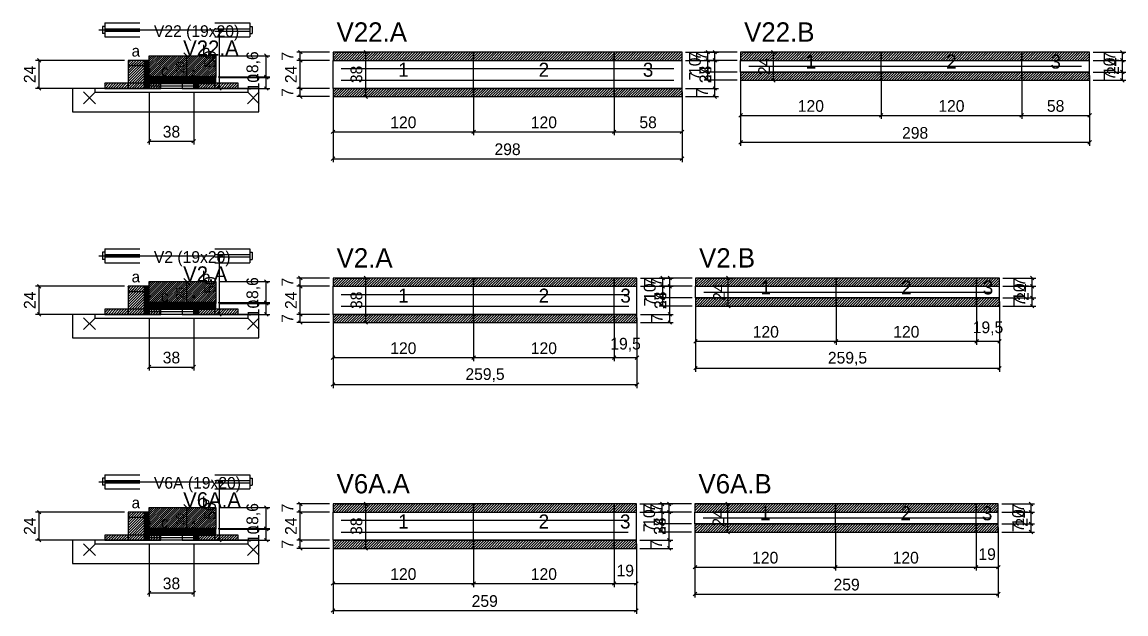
# Model space of a CAD drawing. Extents: x -9000 to 3070, y -7421 to 1250.
# Drawn here: x -69 to 874, y -5298 to -4792 of the extents above; entities that cross this region are included whole.
import ezdxf
from ezdxf.enums import TextEntityAlignment as Align

# ---------------------------------------------------------------- set-up
doc = ezdxf.new("R2010")
doc.units = 0
for name, color, linetype in [('5', 5, 'Continuous'), ('BARRA_ANCORAGEM', 126, 'Continuous'), ('barrote', 126, 'Continuous'), ('CONCRETO', 251, 'Continuous'), ('COTA', 241, 'Continuous'), ('Cota Seção (2x)', 241, 'Continuous'), ('detalhes', 7, 'Continuous'), ('Hachura', 251, 'Continuous'), ('HACHURACONCRETO', 251, 'Continuous'), ('Madeira', 126, 'Continuous'), ('NOMENCLATURA', 7, 'Continuous'), ('Painéis', 200, 'Continuous'), ('presilha', 224, 'Continuous'), ('SARR_2.2x5', 40, 'Continuous'), ('SARR_2.2x7', 40, 'Continuous'), ('SARRAFO_2_2X7', 40, 'Continuous'), ('SCO-___-LAJ', 224, 'Continuous'), ('TENSOR', 224, 'Continuous'), ('Texto Seção', 7, 'Continuous')]:
    doc.layers.add(name, color=color, linetype=linetype)
doc.dimstyles.new('PAINEL', dxfattribs={"dimtxt": 10, "dimasz": 3, "dimexe": 3, "dimexo": 3, "dimgap": 3, "dimtad": 1, "dimblk": 'OBLIQUE', "dimblk1": 'OBLIQUE', "dimcen": 2.5, "dimclrd": 4, "dimclre": 4, "dimclrt": 240, "dimazin": 3, "dimtfac": 1, "dimtmove": 0, "dimatfit": 3})
doc.dimstyles.new('SECAO2X', dxfattribs={"dimtxt": 7, "dimasz": 5, "dimexe": 3, "dimexo": 3, "dimgap": 2, "dimtad": 3, "dimblk": 'OBLIQUE', "dimblk1": 'OBLIQUE', "dimcen": 2.5, "dimclrd": 4, "dimclre": 4, "dimclrt": 1, "dimazin": 3, "dimtfac": 1, "dimtmove": 0, "dimatfit": 3})

# ---------------------------------------------------------------- blocks, each defined once
blk = doc.blocks.new('PAR_ESQ')
for p, q in [((-1, -1), (1, 1)), ((-1, 1), (1, -1))]:
    blk.add_line(p, q)
blk = doc.blocks.new('PAR_FUNDO_ESQ')
for p, q in [((-1, -1), (1, 1)), ((-1, 1), (1, -1))]:
    blk.add_line(p, q)
blk = doc.blocks.new('PAR_FUNDO_DIR')
for p, q in [((-1, -1), (1, 1)), ((-1, 1), (1, -1))]:
    blk.add_line(p, q)
blk = doc.blocks.new('par_int_esq')
for p, q in [((-1, -1), (1, 1)), ((-1, 1), (1, -1))]:
    blk.add_line(p, q)
blk = doc.blocks.new('par_int_dir')
for p, q in [((-1, -1), (1, 1)), ((-1, 1), (1, -1))]:
    blk.add_line(p, q)
blk = doc.blocks.new('_OBLIQUE')
at = {"color": 0, "linetype": 'BYBLOCK'}
blk.add_line((-0.5, -0.5), (0.5, 0.5), dxfattribs=at)

msp = doc.modelspace()

# ---------------------------------------------------------------- hatches: boundary and pattern name
at = {"layer": 'COTA'}
h = msp.add_hatch(dxfattribs=at)
h.set_pattern_fill('ANSI31', scale=0.4)
h.paths.add_polyline_path([(40, -4841), (40, -4821), (97, -4821), (97, -4839.6), (78, -4839.6), (78, -4841)])
h = msp.add_hatch(dxfattribs=at)
h.set_pattern_fill('ANSI31', scale=0.5)
h.paths.add_polyline_path([(197, -4825), (317, -4825), (317, -4818), (197, -4818)])
h = msp.add_hatch(dxfattribs=at)
h.set_pattern_fill('ANSI31', scale=0.5)
h.paths.add_polyline_path([(317, -4825), (437, -4825), (437, -4818), (317, -4818)])
h = msp.add_hatch(dxfattribs=at)
h.set_pattern_fill('ANSI31', scale=0.5)
h.paths.add_polyline_path([(437, -4825), (495, -4825), (495, -4818), (437, -4818)])
h = msp.add_hatch(dxfattribs=at)
h.set_pattern_fill('ANSI31', scale=0.5)
h.paths.add_polyline_path([(545, -4825), (665, -4825), (665, -4818), (545, -4818)])
h = msp.add_hatch(dxfattribs=at)
h.set_pattern_fill('ANSI31', scale=0.5)
h.paths.add_polyline_path([(665, -4825), (785, -4825), (785, -4818), (665, -4818)])
h = msp.add_hatch(dxfattribs=at)
h.set_pattern_fill('ANSI31', scale=0.5)
h.paths.add_polyline_path([(785, -4825), (843, -4825), (843, -4818), (785, -4818)])
h = msp.add_hatch(dxfattribs=at)
h.set_pattern_fill('ANSI31', scale=0.5)
h.paths.add_polyline_path([(545, -4842), (665, -4842), (665, -4835), (545, -4835)])
h = msp.add_hatch(dxfattribs=at)
h.set_pattern_fill('ANSI31', scale=0.5)
h.paths.add_polyline_path([(665, -4842), (785, -4842), (785, -4835), (665, -4835)])
h = msp.add_hatch(dxfattribs=at)
h.set_pattern_fill('ANSI31', scale=0.5)
h.paths.add_polyline_path([(785, -4842), (843, -4842), (843, -4835), (785, -4835)])
h = msp.add_hatch(dxfattribs=at)
h.set_pattern_fill('ANSI31', scale=0.5)
h.paths.add_polyline_path([(197, -4856), (317, -4856), (317, -4849), (197, -4849)])
h = msp.add_hatch(dxfattribs=at)
h.set_pattern_fill('ANSI31', scale=0.5)
h.paths.add_polyline_path([(317, -4856), (437, -4856), (437, -4849), (317, -4849)])
h = msp.add_hatch(dxfattribs=at)
h.set_pattern_fill('ANSI31', scale=0.5)
h.paths.add_polyline_path([(437, -4856), (495, -4856), (495, -4849), (437, -4849)])
h = msp.add_hatch(dxfattribs=at)
h.set_pattern_fill('ANSI31', scale=0.4)
h.paths.add_polyline_path([(40, -5034), (40, -5014), (97, -5014), (97, -5032.6), (78, -5032.6), (78, -5034)])
h = msp.add_hatch(dxfattribs=at)
h.set_pattern_fill('ANSI31', scale=0.5)
h.paths.add_polyline_path([(197, -5018), (317, -5018), (317, -5011), (197, -5011)])
h = msp.add_hatch(dxfattribs=at)
h.set_pattern_fill('ANSI31', scale=0.5)
h.paths.add_polyline_path([(317, -5018), (437, -5018), (437, -5011), (317, -5011)])
h = msp.add_hatch(dxfattribs=at)
h.set_pattern_fill('ANSI31', scale=0.5)
h.paths.add_polyline_path([(437, -5018), (456.5, -5018), (456.5, -5011), (437, -5011)])
h = msp.add_hatch(dxfattribs=at)
h.set_pattern_fill('ANSI31', scale=0.5)
h.paths.add_polyline_path([(506.5, -5018), (626.5, -5018), (626.5, -5011), (506.5, -5011)])
h = msp.add_hatch(dxfattribs=at)
h.set_pattern_fill('ANSI31', scale=0.5)
h.paths.add_polyline_path([(626.5, -5018), (746.5, -5018), (746.5, -5011), (626.5, -5011)])
h = msp.add_hatch(dxfattribs=at)
h.set_pattern_fill('ANSI31', scale=0.5)
h.paths.add_polyline_path([(746.5, -5018), (766, -5018), (766, -5011), (746.5, -5011)])
h = msp.add_hatch(dxfattribs=at)
h.set_pattern_fill('ANSI31', scale=0.5)
h.paths.add_polyline_path([(506.5, -5035), (626.5, -5035), (626.5, -5028), (506.5, -5028)])
h = msp.add_hatch(dxfattribs=at)
h.set_pattern_fill('ANSI31', scale=0.5)
h.paths.add_polyline_path([(626.5, -5035), (746.5, -5035), (746.5, -5028), (626.5, -5028)])
h = msp.add_hatch(dxfattribs=at)
h.set_pattern_fill('ANSI31', scale=0.5)
h.paths.add_polyline_path([(746.5, -5035), (766, -5035), (766, -5028), (746.5, -5028)])
h = msp.add_hatch(dxfattribs=at)
h.set_pattern_fill('ANSI31', scale=0.5)
h.paths.add_polyline_path([(197, -5049), (317, -5049), (317, -5042), (197, -5042)])
h = msp.add_hatch(dxfattribs=at)
h.set_pattern_fill('ANSI31', scale=0.5)
h.paths.add_polyline_path([(317, -5049), (437, -5049), (437, -5042), (317, -5042)])
h = msp.add_hatch(dxfattribs=at)
h.set_pattern_fill('ANSI31', scale=0.5)
h.paths.add_polyline_path([(437, -5049), (456.5, -5049), (456.5, -5042), (437, -5042)])
h = msp.add_hatch(dxfattribs=at)
h.set_pattern_fill('ANSI31', scale=0.4)
h.paths.add_polyline_path([(40, -5227), (40, -5207), (97, -5207), (97, -5225.6), (78, -5225.6), (78, -5227)])
h = msp.add_hatch(dxfattribs=at)
h.set_pattern_fill('ANSI31', scale=0.5)
h.paths.add_polyline_path([(197, -5211), (317, -5211), (317, -5204), (197, -5204)])
h = msp.add_hatch(dxfattribs=at)
h.set_pattern_fill('ANSI31', scale=0.5)
h.paths.add_polyline_path([(317, -5211), (437, -5211), (437, -5204), (317, -5204)])
h = msp.add_hatch(dxfattribs=at)
h.set_pattern_fill('ANSI31', scale=0.5)
h.paths.add_polyline_path([(437, -5211), (456, -5211), (456, -5204), (437, -5204)])
h = msp.add_hatch(dxfattribs=at)
h.set_pattern_fill('ANSI31', scale=0.5)
h.paths.add_polyline_path([(506, -5211), (626, -5211), (626, -5204), (506, -5204)])
h = msp.add_hatch(dxfattribs=at)
h.set_pattern_fill('ANSI31', scale=0.5)
h.paths.add_polyline_path([(626, -5211), (746, -5211), (746, -5204), (626, -5204)])
h = msp.add_hatch(dxfattribs=at)
h.set_pattern_fill('ANSI31', scale=0.5)
h.paths.add_polyline_path([(746, -5211), (765, -5211), (765, -5204), (746, -5204)])
h = msp.add_hatch(dxfattribs=at)
h.set_pattern_fill('ANSI31', scale=0.5)
h.paths.add_polyline_path([(506, -5228), (626, -5228), (626, -5221), (506, -5221)])
h = msp.add_hatch(dxfattribs=at)
h.set_pattern_fill('ANSI31', scale=0.5)
h.paths.add_polyline_path([(626, -5228), (746, -5228), (746, -5221), (626, -5221)])
h = msp.add_hatch(dxfattribs=at)
h.set_pattern_fill('ANSI31', scale=0.5)
h.paths.add_polyline_path([(746, -5228), (765, -5228), (765, -5221), (746, -5221)])
h = msp.add_hatch(dxfattribs=at)
h.set_pattern_fill('ANSI31', scale=0.5)
h.paths.add_polyline_path([(197, -5242), (317, -5242), (317, -5235), (197, -5235)])
h = msp.add_hatch(dxfattribs=at)
h.set_pattern_fill('ANSI31', scale=0.5)
h.paths.add_polyline_path([(317, -5242), (437, -5242), (437, -5235), (317, -5235)])
h = msp.add_hatch(dxfattribs=at)
h.set_pattern_fill('ANSI31', scale=0.5)
h.paths.add_polyline_path([(437, -5242), (456, -5242), (456, -5235), (437, -5235)])
at = {"layer": 'Hachura'}
h = msp.add_hatch(dxfattribs=at)
h.set_pattern_fill('ANSI31', scale=0.5)
h.paths.add_polyline_path([(22, -4849), (36, -4849), (36, -4825), (22, -4825)])
h = msp.add_hatch(dxfattribs=at)
h.set_pattern_fill('ANSI31', scale=0.5)
h.paths.add_polyline_path([(22, -4829.4), (36, -4829.4), (36, -4825), (22, -4825)])
h = msp.add_hatch(dxfattribs=at)
h.set_pattern_fill('SOLID')
h.paths.add_polyline_path([(36, -4849), (40, -4849), (40, -4825), (36, -4825)])
h = msp.add_hatch(dxfattribs=at)
h.set_pattern_fill('ANSI31', scale=0.5)
h.paths.add_polyline_path([(2, -4849), (22, -4849), (22, -4844.6), (2, -4844.6)])
h = msp.add_hatch(dxfattribs=at)
h.set_pattern_fill('SOLID')
h.paths.add_polyline_path([(40, -4844.6), (78, -4844.6), (78, -4841), (40, -4841)])
h = msp.add_hatch(dxfattribs=at)
h.set_pattern_fill('ANSI31', scale=0.5)
h.paths.add_polyline_path([(40, -4849), (50, -4849), (50, -4844.6), (40, -4844.6)])
h = msp.add_hatch(dxfattribs=at)
h.set_pattern_fill('SOLID')
h.paths.add_polyline_path([(78, -4849), (82, -4849), (82, -4839), (78, -4839)])
h = msp.add_hatch(dxfattribs=at)
h.set_pattern_fill('SOLID')
h.paths.add_polyline_path([(78, -4839), (97, -4839), (97, -4845), (78, -4845)])
h = msp.add_hatch(dxfattribs=at)
h.set_pattern_fill('ANSI31', scale=0.5)
h.paths.add_polyline_path([(82, -4849), (96, -4849), (96, -4839), (82, -4839)])
h = msp.add_hatch(dxfattribs=at)
h.set_pattern_fill('ANSI31', scale=0.5)
h.paths.add_polyline_path([(82, -4843.4), (96, -4843.4), (96, -4839), (82, -4839)])
h = msp.add_hatch(dxfattribs=at)
h.set_pattern_fill('ANSI31', scale=0.5)
h.paths.add_polyline_path([(96, -4849), (116, -4849), (116, -4844.6), (96, -4844.6)])
h = msp.add_hatch(dxfattribs=at)
h.set_pattern_fill('ANSI31', scale=0.5)
h.paths.add_polyline_path([(22, -5042), (36, -5042), (36, -5018), (22, -5018)])
h = msp.add_hatch(dxfattribs=at)
h.set_pattern_fill('ANSI31', scale=0.5)
h.paths.add_polyline_path([(22, -5022.4), (36, -5022.4), (36, -5018), (22, -5018)])
h = msp.add_hatch(dxfattribs=at)
h.set_pattern_fill('SOLID')
h.paths.add_polyline_path([(36, -5042), (40, -5042), (40, -5018), (36, -5018)])
h = msp.add_hatch(dxfattribs=at)
h.set_pattern_fill('SOLID')
h.paths.add_polyline_path([(78, -5042), (82, -5042), (82, -5032), (78, -5032)])
h = msp.add_hatch(dxfattribs=at)
h.set_pattern_fill('SOLID')
h.paths.add_polyline_path([(78, -5032), (97, -5032), (97, -5038), (78, -5038)])
h = msp.add_hatch(dxfattribs=at)
h.set_pattern_fill('ANSI31', scale=0.5)
h.paths.add_polyline_path([(82, -5042), (96, -5042), (96, -5032), (82, -5032)])
h = msp.add_hatch(dxfattribs=at)
h.set_pattern_fill('ANSI31', scale=0.5)
h.paths.add_polyline_path([(82, -5036.4), (96, -5036.4), (96, -5032), (82, -5032)])
h = msp.add_hatch(dxfattribs=at)
h.set_pattern_fill('ANSI31', scale=0.5)
h.paths.add_polyline_path([(2, -5042), (22, -5042), (22, -5037.6), (2, -5037.6)])
h = msp.add_hatch(dxfattribs=at)
h.set_pattern_fill('SOLID')
h.paths.add_polyline_path([(40, -5037.6), (78, -5037.6), (78, -5034), (40, -5034)])
h = msp.add_hatch(dxfattribs=at)
h.set_pattern_fill('ANSI31', scale=0.5)
h.paths.add_polyline_path([(40, -5042), (50, -5042), (50, -5037.6), (40, -5037.6)])
h = msp.add_hatch(dxfattribs=at)
h.set_pattern_fill('ANSI31', scale=0.5)
h.paths.add_polyline_path([(96, -5042), (116, -5042), (116, -5037.6), (96, -5037.6)])
h = msp.add_hatch(dxfattribs=at)
h.set_pattern_fill('ANSI31', scale=0.5)
h.paths.add_polyline_path([(22, -5235), (36, -5235), (36, -5211), (22, -5211)])
h = msp.add_hatch(dxfattribs=at)
h.set_pattern_fill('ANSI31', scale=0.5)
h.paths.add_polyline_path([(22, -5215.4), (36, -5215.4), (36, -5211), (22, -5211)])
h = msp.add_hatch(dxfattribs=at)
h.set_pattern_fill('SOLID')
h.paths.add_polyline_path([(36, -5235), (40, -5235), (40, -5211), (36, -5211)])
h = msp.add_hatch(dxfattribs=at)
h.set_pattern_fill('ANSI31', scale=0.5)
h.paths.add_polyline_path([(2, -5235), (22, -5235), (22, -5230.6), (2, -5230.6)])
h = msp.add_hatch(dxfattribs=at)
h.set_pattern_fill('SOLID')
h.paths.add_polyline_path([(40, -5230.6), (78, -5230.6), (78, -5227), (40, -5227)])
h = msp.add_hatch(dxfattribs=at)
h.set_pattern_fill('ANSI31', scale=0.5)
h.paths.add_polyline_path([(40, -5235), (50, -5235), (50, -5230.6), (40, -5230.6)])
h = msp.add_hatch(dxfattribs=at)
h.set_pattern_fill('SOLID')
h.paths.add_polyline_path([(78, -5235), (82, -5235), (82, -5225), (78, -5225)])
h = msp.add_hatch(dxfattribs=at)
h.set_pattern_fill('SOLID')
h.paths.add_polyline_path([(78, -5225), (97, -5225), (97, -5231), (78, -5231)])
h = msp.add_hatch(dxfattribs=at)
h.set_pattern_fill('ANSI31', scale=0.5)
h.paths.add_polyline_path([(82, -5235), (96, -5235), (96, -5225), (82, -5225)])
h = msp.add_hatch(dxfattribs=at)
h.set_pattern_fill('ANSI31', scale=0.5)
h.paths.add_polyline_path([(82, -5229.4), (96, -5229.4), (96, -5225), (82, -5225)])
h = msp.add_hatch(dxfattribs=at)
h.set_pattern_fill('ANSI31', scale=0.5)
h.paths.add_polyline_path([(96, -5235), (116, -5235), (116, -5230.6), (96, -5230.6)])
at = {"layer": 'HACHURACONCRETO'}
h = msp.add_hatch(dxfattribs=at)
h.set_pattern_fill('ANSI31', scale=0.3)
h.paths.add_polyline_path([(40, -4844.6), (78, -4844.6), (78, -4839), (40, -4839)])
h = msp.add_hatch(dxfattribs=at)
h.set_pattern_fill('ANSI31', scale=0.3)
h.paths.add_polyline_path([(40, -5037.6), (78, -5037.6), (78, -5032), (40, -5032)])
h = msp.add_hatch(dxfattribs=at)
h.set_pattern_fill('ANSI31', scale=0.3)
h.paths.add_polyline_path([(40, -5230.6), (78, -5230.6), (78, -5225), (40, -5225)])

# ---------------------------------------------------------------- linework, layer by layer
for p, q in [((0, -4796), (0, -4802)), ((2, -4796), (0, -4796)), ((2, -4793), (32, -4793)), ((2, -4793), (2, -4805)), ((96, -4793), (126, -4793)), ((126, -4793), (126, -4805)), ((126, -4796), (128, -4796)), ((128, -4796), (128, -4802)), ((2, -4802), (0, -4802)), ((2, -4798), (32, -4798)), ((2, -4800), (32, -4800)), ((2, -4805), (32, -4805)), ((96, -4798), (126, -4798)), ((96, -4800), (126, -4800)), ((96, -4805), (126, -4805)), ((126, -4802), (128, -4802)), ((2, -4986), (32, -4986)), ((2, -4986), (2, -4998)), ((96, -4986), (126, -4986)), ((126, -4986), (126, -4998)), ((0, -4989), (0, -4995)), ((2, -4989), (0, -4989)), ((2, -4995), (0, -4995)), ((2, -4991), (32, -4991)), ((2, -4993), (32, -4993)), ((96, -4991), (126, -4991)), ((96, -4993), (126, -4993)), ((126, -4989), (128, -4989)), ((126, -4995), (128, -4995)), ((128, -4989), (128, -4995)), ((2, -4998), (32, -4998)), ((96, -4998), (126, -4998)), ((0, -5182), (0, -5188)), ((2, -5182), (0, -5182)), ((2, -5179), (32, -5179)), ((2, -5179), (2, -5191)), ((2, -5184), (32, -5184)), ((96, -5179), (126, -5179)), ((96, -5184), (126, -5184)), ((126, -5179), (126, -5191)), ((126, -5182), (128, -5182)), ((128, -5182), (128, -5188)), ((2, -5188), (0, -5188)), ((2, -5186), (32, -5186)), ((2, -5191), (32, -5191)), ((96, -5186), (126, -5186)), ((96, -5191), (126, -5191)), ((126, -5188), (128, -5188))]:
    msp.add_line(p, q)
at = {"layer": 'BARRA_ANCORAGEM'}
for p, q in [((40, -4841.3), (78, -4841.3)), ((40, -4843.3), (40, -4841.3)), ((40, -4843.3), (78, -4843.3)), ((40, -4844.7), (78, -4844.7)), ((40, -4846.7), (40, -4844.7)), ((78, -4843.3), (78, -4841.3)), ((78, -4846.7), (78, -4844.7)), ((40, -4846.7), (78, -4846.7)), ((40, -5034.3), (78, -5034.3)), ((40, -5036.3), (40, -5034.3)), ((40, -5036.3), (78, -5036.3)), ((40, -5037.7), (78, -5037.7)), ((40, -5039.7), (40, -5037.7)), ((40, -5039.7), (78, -5039.7)), ((78, -5036.3), (78, -5034.3)), ((78, -5039.7), (78, -5037.7)), ((40, -5227.3), (78, -5227.3)), ((40, -5229.3), (40, -5227.3)), ((40, -5229.3), (78, -5229.3)), ((40, -5230.7), (78, -5230.7)), ((40, -5232.7), (40, -5230.7)), ((78, -5229.3), (78, -5227.3)), ((78, -5232.7), (78, -5230.7)), ((40, -5232.7), (78, -5232.7))]:
    msp.add_line(p, q, dxfattribs=at)
at = {"layer": 'barrote'}
for points in [[(-25.5, -4869), (133.5, -4869), (133.5, -4849), (-25.5, -4849)], [(-25.5, -5062), (133.5, -5062), (133.5, -5042), (-25.5, -5042)], [(-25.5, -5255), (133.5, -5255), (133.5, -5235), (-25.5, -5235)]]:
    msp.add_lwpolyline(points, close=True, dxfattribs=at)
at = {"layer": 'CONCRETO'}
for points in [[(40, -4841), (40, -4821), (97, -4821), (97, -4839.6), (78, -4839.6), (78, -4841)], [(40, -5034), (40, -5014), (97, -5014), (97, -5032.6), (78, -5032.6), (78, -5034)], [(40, -5227), (40, -5207), (97, -5207), (97, -5225.6), (78, -5225.6), (78, -5227)]]:
    msp.add_lwpolyline(points, close=True, dxfattribs=at)
at = {"layer": 'HACHURACONCRETO'}
for points in [[(40, -4844.6), (78, -4844.6), (78, -4839), (40, -4839)], [(40, -5037.6), (78, -5037.6), (78, -5032), (40, -5032)], [(40, -5230.6), (78, -5230.6), (78, -5225), (40, -5225)]]:
    msp.add_lwpolyline(points, close=True, dxfattribs=at)
at = {"layer": 'Madeira'}
for points in [[(22, -4849), (36, -4849), (36, -4825), (22, -4825)], [(22, -4829.4), (36, -4829.4), (36, -4825), (22, -4825)], [(2, -4849), (22, -4849), (22, -4844.6), (2, -4844.6)], [(22, -4849), (36, -4849), (36, -4844.6), (22, -4844.6)], [(40, -4849), (50, -4849), (50, -4844.6), (40, -4844.6)], [(68, -4849), (78, -4849), (78, -4844.6), (68, -4844.6)], [(82, -4849), (96, -4849), (96, -4839), (82, -4839)], [(82, -4843.4), (96, -4843.4), (96, -4839), (82, -4839)], [(96, -4849), (116, -4849), (116, -4844.6), (96, -4844.6)], [(22, -5042), (36, -5042), (36, -5018), (22, -5018)], [(22, -5022.4), (36, -5022.4), (36, -5018), (22, -5018)], [(82, -5042), (96, -5042), (96, -5032), (82, -5032)], [(82, -5036.4), (96, -5036.4), (96, -5032), (82, -5032)], [(2, -5042), (22, -5042), (22, -5037.6), (2, -5037.6)], [(22, -5042), (36, -5042), (36, -5037.6), (22, -5037.6)], [(40, -5042), (50, -5042), (50, -5037.6), (40, -5037.6)], [(68, -5042), (78, -5042), (78, -5037.6), (68, -5037.6)], [(96, -5042), (116, -5042), (116, -5037.6), (96, -5037.6)], [(22, -5235), (36, -5235), (36, -5211), (22, -5211)], [(22, -5215.4), (36, -5215.4), (36, -5211), (22, -5211)], [(2, -5235), (22, -5235), (22, -5230.6), (2, -5230.6)], [(22, -5235), (36, -5235), (36, -5230.6), (22, -5230.6)], [(40, -5235), (50, -5235), (50, -5230.6), (40, -5230.6)], [(68, -5235), (78, -5235), (78, -5230.6), (68, -5230.6)], [(82, -5235), (96, -5235), (96, -5225), (82, -5225)], [(82, -5229.4), (96, -5229.4), (96, -5225), (82, -5225)], [(96, -5235), (116, -5235), (116, -5230.6), (96, -5230.6)]]:
    msp.add_lwpolyline(points, close=True, dxfattribs=at)
at = {"layer": 'Painéis'}
for p, q in [((197, -4825), (317, -4825)), ((197, -4849), (197, -4825)), ((317, -4849), (317, -4825)), ((317, -4849), (317, -4825)), ((317, -4825), (437, -4825)), ((317, -4849), (317, -4825)), ((437, -4849), (437, -4825)), ((437, -4849), (437, -4825)), ((437, -4825), (495, -4825)), ((437, -4849), (437, -4825)), ((495, -4849), (495, -4825)), ((545, -4825), (665, -4825)), ((545, -4835), (545, -4825)), ((665, -4835), (665, -4825)), ((665, -4835), (665, -4825)), ((665, -4825), (785, -4825)), ((665, -4835), (665, -4825)), ((785, -4835), (785, -4825)), ((785, -4835), (785, -4825)), ((785, -4825), (843, -4825)), ((785, -4835), (785, -4825)), ((843, -4835), (843, -4825)), ((545, -4835), (665, -4835)), ((665, -4835), (785, -4835)), ((785, -4835), (843, -4835)), ((197, -4849), (317, -4849)), ((317, -4849), (437, -4849)), ((437, -4849), (495, -4849)), ((197, -5018), (317, -5018)), ((197, -5042), (197, -5018)), ((317, -5042), (317, -5018)), ((317, -5042), (317, -5018)), ((317, -5018), (437, -5018)), ((317, -5042), (317, -5018)), ((437, -5042), (437, -5018)), ((437, -5042), (437, -5018)), ((437, -5018), (456.5, -5018)), ((437, -5042), (437, -5018)), ((456.5, -5042), (456.5, -5018)), ((506.5, -5018), (626.5, -5018)), ((506.5, -5028), (506.5, -5018)), ((626.5, -5028), (626.5, -5018)), ((626.5, -5028), (626.5, -5018)), ((626.5, -5018), (746.5, -5018)), ((626.5, -5028), (626.5, -5018)), ((746.5, -5028), (746.5, -5018)), ((746.5, -5028), (746.5, -5018)), ((746.5, -5018), (766, -5018)), ((746.5, -5028), (746.5, -5018)), ((766, -5028), (766, -5018)), ((506.5, -5028), (626.5, -5028)), ((626.5, -5028), (746.5, -5028)), ((746.5, -5028), (766, -5028)), ((197, -5042), (317, -5042)), ((317, -5042), (437, -5042)), ((437, -5042), (456.5, -5042)), ((197, -5211), (317, -5211)), ((197, -5235), (197, -5211)), ((317, -5235), (317, -5211)), ((317, -5235), (317, -5211)), ((317, -5211), (437, -5211)), ((317, -5235), (317, -5211)), ((437, -5235), (437, -5211)), ((437, -5235), (437, -5211)), ((437, -5211), (456, -5211)), ((437, -5235), (437, -5211)), ((456, -5235), (456, -5211)), ((506, -5211), (626, -5211)), ((506, -5221), (506, -5211)), ((626, -5221), (626, -5211)), ((626, -5221), (626, -5211)), ((626, -5211), (746, -5211)), ((626, -5221), (626, -5211)), ((746, -5221), (746, -5211)), ((746, -5221), (746, -5211)), ((746, -5211), (765, -5211)), ((746, -5221), (746, -5211)), ((765, -5221), (765, -5211)), ((506, -5221), (626, -5221)), ((626, -5221), (746, -5221)), ((746, -5221), (765, -5221)), ((197, -5235), (317, -5235)), ((317, -5235), (437, -5235)), ((437, -5235), (456, -5235))]:
    msp.add_line(p, q, dxfattribs=at)
for points in [[(36, -4849), (40, -4849), (40, -4825), (36, -4825)], [(40, -4844.6), (78, -4844.6), (78, -4841), (40, -4841)], [(78, -4849), (82, -4849), (82, -4839), (78, -4839)], [(78, -4839), (97, -4839), (97, -4839.6), (78, -4839.6)], [(36, -5042), (40, -5042), (40, -5018), (36, -5018)], [(78, -5042), (82, -5042), (82, -5032), (78, -5032)], [(78, -5032), (97, -5032), (97, -5032.6), (78, -5032.6)], [(40, -5037.6), (78, -5037.6), (78, -5034), (40, -5034)], [(36, -5235), (40, -5235), (40, -5211), (36, -5211)], [(40, -5230.6), (78, -5230.6), (78, -5227), (40, -5227)], [(78, -5235), (82, -5235), (82, -5225), (78, -5225)], [(78, -5225), (97, -5225), (97, -5225.6), (78, -5225.6)]]:
    msp.add_lwpolyline(points, close=True, dxfattribs=at)
at = {"layer": 'presilha'}
for p, q in [((-16, -4862), (-6, -4852)), ((-16, -4852), (-6, -4862)), ((124, -4862), (134, -4852)), ((124, -4852), (134, -4862)), ((-16, -5055), (-6, -5045)), ((-16, -5045), (-6, -5055)), ((124, -5055), (134, -5045)), ((124, -5045), (134, -5055)), ((-16, -5248), (-6, -5238)), ((-16, -5238), (-6, -5248)), ((124, -5248), (134, -5238)), ((124, -5238), (134, -5248))]:
    msp.add_line(p, q, dxfattribs=at)
at = {"layer": 'SARR_2.2x5'}
for points in [[(552, -4830), (665, -4830)], [(552, -4830), (665, -4830)], [(665, -4830), (785, -4830)], [(665, -4830), (785, -4830)], [(785, -4830), (836, -4830)], [(785, -4830), (836, -4830)], [(513.5, -5023), (626.5, -5023)], [(513.5, -5023), (626.5, -5023)], [(626.5, -5023), (746.5, -5023)], [(626.5, -5023), (746.5, -5023)], [(746.5, -5023), (759, -5023)], [(746.5, -5023), (759, -5023)], [(513, -5216), (626, -5216)], [(513, -5216), (626, -5216)], [(626, -5216), (746, -5216)], [(626, -5216), (746, -5216)], [(746, -5216), (758, -5216)], [(746, -5216), (758, -5216)]]:
    msp.add_lwpolyline(points, dxfattribs=at)
at = {"layer": 'SARR_2.2x7'}
for points in [[(204, -4832), (317, -4832)], [(204, -4832), (317, -4832)], [(317, -4832), (437, -4832)], [(317, -4832), (437, -4832)], [(437, -4832), (488, -4832)], [(437, -4832), (488, -4832)], [(204, -4842), (317, -4842)], [(204, -4842), (317, -4842)], [(317, -4842), (437, -4842)], [(317, -4842), (437, -4842)], [(437, -4842), (488, -4842)], [(437, -4842), (488, -4842)], [(204, -5025), (317, -5025)], [(204, -5025), (317, -5025)], [(317, -5025), (437, -5025)], [(317, -5025), (437, -5025)], [(437, -5025), (449.5, -5025)], [(437, -5025), (449.5, -5025)], [(204, -5035), (317, -5035)], [(204, -5035), (317, -5035)], [(317, -5035), (437, -5035)], [(317, -5035), (437, -5035)], [(437, -5035), (449.5, -5035)], [(437, -5035), (449.5, -5035)], [(204, -5218), (317, -5218)], [(204, -5218), (317, -5218)], [(317, -5218), (437, -5218)], [(317, -5218), (437, -5218)], [(437, -5218), (449, -5218)], [(437, -5218), (449, -5218)], [(204, -5228), (317, -5228)], [(204, -5228), (317, -5228)], [(317, -5228), (437, -5228)], [(317, -5228), (437, -5228)], [(437, -5228), (449, -5228)], [(437, -5228), (449, -5228)]]:
    msp.add_lwpolyline(points, dxfattribs=at)
at = {"layer": 'SARRAFO_2_2X7'}
for p, q in [((36, -4834.2), (36, -4829.8)), ((36, -4829.8), (40, -4829.8)), ((36, -4834.2), (40, -4834.2)), ((40, -4834.2), (40, -4829.8)), ((36, -4844.2), (36, -4839.8)), ((36, -4839.8), (40, -4839.8)), ((36, -4844.2), (40, -4844.2)), ((40, -4844.2), (40, -4839.8)), ((78, -4846.2), (78, -4841.8)), ((78, -4841.8), (82, -4841.8)), ((82, -4846.2), (82, -4841.8)), ((78, -4846.2), (82, -4846.2)), ((36, -5027.2), (36, -5022.8)), ((36, -5022.8), (40, -5022.8)), ((40, -5027.2), (40, -5022.8)), ((36, -5027.2), (40, -5027.2)), ((36, -5037.2), (36, -5032.8)), ((36, -5032.8), (40, -5032.8)), ((40, -5037.2), (40, -5032.8)), ((36, -5037.2), (40, -5037.2)), ((78, -5039.2), (78, -5034.8)), ((78, -5034.8), (82, -5034.8)), ((78, -5039.2), (82, -5039.2)), ((82, -5039.2), (82, -5034.8)), ((36, -5220.2), (36, -5215.8)), ((36, -5215.8), (40, -5215.8)), ((36, -5220.2), (40, -5220.2)), ((40, -5220.2), (40, -5215.8)), ((36, -5230.2), (36, -5225.8)), ((36, -5225.8), (40, -5225.8)), ((36, -5230.2), (40, -5230.2)), ((40, -5230.2), (40, -5225.8)), ((78, -5232.2), (78, -5227.8)), ((78, -5227.8), (82, -5227.8)), ((82, -5232.2), (82, -5227.8)), ((78, -5232.2), (82, -5232.2))]:
    msp.add_line(p, q, dxfattribs=at)
at = {"layer": 'SCO-___-LAJ'}
for points in [[(197, -4825), (317, -4825), (317, -4818), (197, -4818)], [(317, -4825), (437, -4825), (437, -4818), (317, -4818)], [(437, -4825), (495, -4825), (495, -4818), (437, -4818)], [(545, -4825), (665, -4825), (665, -4818), (545, -4818)], [(665, -4825), (785, -4825), (785, -4818), (665, -4818)], [(785, -4825), (843, -4825), (843, -4818), (785, -4818)], [(545, -4842), (665, -4842), (665, -4835), (545, -4835)], [(665, -4842), (785, -4842), (785, -4835), (665, -4835)], [(785, -4842), (843, -4842), (843, -4835), (785, -4835)], [(-6.5, -4852.2), (124.5, -4852.2), (124.5, -4849), (-6.5, -4849)], [(197, -4856), (317, -4856), (317, -4849), (197, -4849)], [(317, -4856), (437, -4856), (437, -4849), (317, -4849)], [(437, -4856), (495, -4856), (495, -4849), (437, -4849)], [(197, -5018), (317, -5018), (317, -5011), (197, -5011)], [(317, -5018), (437, -5018), (437, -5011), (317, -5011)], [(437, -5018), (456.5, -5018), (456.5, -5011), (437, -5011)], [(506.5, -5018), (626.5, -5018), (626.5, -5011), (506.5, -5011)], [(626.5, -5018), (746.5, -5018), (746.5, -5011), (626.5, -5011)], [(746.5, -5018), (766, -5018), (766, -5011), (746.5, -5011)], [(506.5, -5035), (626.5, -5035), (626.5, -5028), (506.5, -5028)], [(626.5, -5035), (746.5, -5035), (746.5, -5028), (626.5, -5028)], [(746.5, -5035), (766, -5035), (766, -5028), (746.5, -5028)], [(-6.5, -5045.2), (124.5, -5045.2), (124.5, -5042), (-6.5, -5042)], [(197, -5049), (317, -5049), (317, -5042), (197, -5042)], [(317, -5049), (437, -5049), (437, -5042), (317, -5042)], [(437, -5049), (456.5, -5049), (456.5, -5042), (437, -5042)], [(197, -5211), (317, -5211), (317, -5204), (197, -5204)], [(317, -5211), (437, -5211), (437, -5204), (317, -5204)], [(437, -5211), (456, -5211), (456, -5204), (437, -5204)], [(506, -5211), (626, -5211), (626, -5204), (506, -5204)], [(626, -5211), (746, -5211), (746, -5204), (626, -5204)], [(746, -5211), (765, -5211), (765, -5204), (746, -5204)], [(506, -5228), (626, -5228), (626, -5221), (506, -5221)], [(626, -5228), (746, -5228), (746, -5221), (626, -5221)], [(746, -5228), (765, -5228), (765, -5221), (746, -5221)], [(-6.5, -5238.2), (124.5, -5238.2), (124.5, -5235), (-6.5, -5235)], [(197, -5242), (317, -5242), (317, -5235), (197, -5235)], [(317, -5242), (437, -5242), (437, -5235), (317, -5235)], [(437, -5242), (456, -5242), (456, -5235), (437, -5235)]]:
    msp.add_lwpolyline(points, close=True, dxfattribs=at)
at = {"layer": 'TENSOR'}
for p, q in [((-3, -4799), (95, -4799)), ((-3, -4992), (95, -4992)), ((-3, -5185), (95, -5185))]:
    msp.add_line(p, q, dxfattribs=at)

# ---------------------------------------------------------------- block references
at = {"layer": 'Painéis'}
for name, p in [('par_int_esq', (40, -4834)), ('par_int_dir', (78, -4834)), ('PAR_ESQ', (36, -4844)), ('PAR_FUNDO_ESQ', (40, -4839)), ('PAR_FUNDO_DIR', (78, -4839)), ('par_int_esq', (40, -5027)), ('PAR_FUNDO_ESQ', (40, -5032)), ('par_int_dir', (78, -5027)), ('PAR_FUNDO_DIR', (78, -5032)), ('PAR_ESQ', (36, -5037)), ('par_int_esq', (40, -5220)), ('par_int_dir', (78, -5220)), ('PAR_ESQ', (36, -5230)), ('PAR_FUNDO_ESQ', (40, -5225)), ('PAR_FUNDO_DIR', (78, -5225))]:
    msp.add_blockref(name, p, dxfattribs=at)

# ---------------------------------------------------------------- texts
at = {"layer": '5'}
for s, p in [('1', (605, -4826)), ('2', (725, -4826)), ('3', (814, -4826)), ('1', (257, -4833)), ('2', (377, -4833)), ('3', (466, -4833)), ('1', (566.5, -5019)), ('2', (686.5, -5019)), ('3', (756.25, -5019)), ('1', (257, -5026)), ('2', (377, -5026)), ('3', (446.75, -5026)), ('1', (566, -5212)), ('2', (686, -5212)), ('3', (755.5, -5212)), ('1', (257, -5219)), ('2', (377, -5219)), ('3', (446.5, -5219))]:
    msp.add_text(s, height=12, dxfattribs=at).set_placement(p, align=Align.MIDDLE_CENTER)
at = {"layer": 'detalhes'}
for s, p in [('a', (25, -4821.7)), ('b', (85, -4821.7)), ('c', (50, -4838.5)), ('b', (85, -5014.7)), ('a', (25, -5014.7)), ('c', (50, -5031.5)), ('a', (25, -5207.7)), ('b', (85, -5207.7)), ('c', (50, -5224.5))]:
    msp.add_text(s, height=9.6, dxfattribs=at).set_placement(p)
at = {"layer": 'NOMENCLATURA'}
for s, p in [('V22.A', (200, -4809)), ('V22.B', (548, -4809)), ('V2.A', (200, -5002)), ('V2.B', (509.5, -5002)), ('V6A.A', (200, -5195)), ('V6A.B', (509, -5195))]:
    msp.add_text(s, height=16.5, dxfattribs=at).set_placement(p)
at = {"layer": 'Texto Seção'}
for s, height, p in [('V22 (19x20)', 10, (44, -4805)), ('V22.A', 13, (69, -4821)), ('V2 (19x20)', 10, (44, -4998)), ('V2.A', 13, (69, -5014)), ('V6A (19x20)', 10, (44, -5191)), ('V6A.A', 13, (69, -5207))]:
    msp.add_text(s, height=height, dxfattribs=at).set_placement(p)

# ---------------------------------------------------------------- dimensions: what is measured, and where the dimension line sits
at = {"layer": 'COTA'}
for base, p1, p2 in [((100, -4849), (96, -4849), (96, -4799)), ((-54, -4849), (2, -4849), (22, -4825)), ((140, -4839.6), (97, -4839.6), (97, -4821)), ((169, -4825), (197, -4825), (197, -4818)), ((169, -4849), (197, -4849), (197, -4825)), ((225, -4856), (197, -4856), (197, -4818)), ((523, -4856), (495, -4856), (495, -4818)), ((523, -4825), (495, -4825), (495, -4818)), ((523, -4849), (495, -4849), (495, -4825)), ((517, -4825), (545, -4825), (545, -4818)), ((517, -4835), (545, -4835), (545, -4825)), ((573, -4842), (545, -4842), (545, -4818)), ((871, -4842), (843, -4842), (843, -4818)), ((871, -4825), (843, -4825), (843, -4818)), ((871, -4835), (843, -4835), (843, -4825)), ((517, -4842), (545, -4842), (545, -4835)), ((871, -4842), (843, -4842), (843, -4835)), ((140, -4849), (96, -4849), (96, -4839)), ((169, -4856), (197, -4856), (197, -4849)), ((523, -4856), (495, -4856), (495, -4849)), ((100, -5042), (96, -5042), (96, -4992)), ((140, -5032.6), (97, -5032.6), (97, -5014)), ((169, -5018), (197, -5018), (197, -5011)), ((225, -5049), (197, -5049), (197, -5011)), ((484.5, -5049), (456.5, -5049), (456.5, -5011)), ((484.5, -5018), (456.5, -5018), (456.5, -5011)), ((478.5, -5018), (506.5, -5018), (506.5, -5011)), ((534.5, -5035), (506.5, -5035), (506.5, -5011)), ((794, -5035), (766, -5035), (766, -5011)), ((794, -5018), (766, -5018), (766, -5011)), ((-54, -5042), (2, -5042), (22, -5018)), ((169, -5042), (197, -5042), (197, -5018)), ((484.5, -5042), (456.5, -5042), (456.5, -5018)), ((478.5, -5028), (506.5, -5028), (506.5, -5018)), ((794, -5028), (766, -5028), (766, -5018)), ((140, -5042), (96, -5042), (96, -5032)), ((478.5, -5035), (506.5, -5035), (506.5, -5028)), ((794, -5035), (766, -5035), (766, -5028)), ((169, -5049), (197, -5049), (197, -5042)), ((484.5, -5049), (456.5, -5049), (456.5, -5042)), ((100, -5235), (96, -5235), (96, -5185)), ((169, -5211), (197, -5211), (197, -5204)), ((225, -5242), (197, -5242), (197, -5204)), ((484, -5242), (456, -5242), (456, -5204)), ((484, -5211), (456, -5211), (456, -5204)), ((478, -5211), (506, -5211), (506, -5204)), ((534, -5228), (506, -5228), (506, -5204)), ((793, -5228), (765, -5228), (765, -5204)), ((793, -5211), (765, -5211), (765, -5204)), ((-54, -5235), (2, -5235), (22, -5211)), ((140, -5225.6), (97, -5225.6), (97, -5207)), ((169, -5235), (197, -5235), (197, -5211)), ((484, -5235), (456, -5235), (456, -5211)), ((478, -5221), (506, -5221), (506, -5211)), ((793, -5221), (765, -5221), (765, -5211)), ((478, -5228), (506, -5228), (506, -5221)), ((793, -5228), (765, -5228), (765, -5221)), ((140, -5235), (96, -5235), (96, -5225)), ((169, -5242), (197, -5242), (197, -5235)), ((484, -5242), (456, -5242), (456, -5235))]:
    msp.add_linear_dim(base=base, p1=p1, p2=p2, angle=90, dimstyle='PAINEL', dxfattribs=at).render()
for base, p1, p2 in [((545, -4872), (545, -4835), (665, -4835)), ((545, -4895), (545, -4835), (843, -4835)), ((665, -4872), (665, -4835), (785, -4835)), ((785, -4872), (785, -4835), (843, -4835)), ((40, -4894), (40, -4849), (78, -4849)), ((197, -4886), (197, -4849), (317, -4849)), ((197, -4909), (197, -4849), (495, -4849)), ((317, -4886), (317, -4849), (437, -4849)), ((437, -4886), (437, -4849), (495, -4849)), ((506.5, -5065), (506.5, -5028), (626.5, -5028)), ((506.5, -5088), (506.5, -5028), (766, -5028)), ((626.5, -5065), (626.5, -5028), (746.5, -5028)), ((746.5, -5065), (746.5, -5028), (766, -5028)), ((40, -5087), (40, -5042), (78, -5042)), ((197, -5079), (197, -5042), (317, -5042)), ((197, -5102), (197, -5042), (456.5, -5042)), ((317, -5079), (317, -5042), (437, -5042)), ((437, -5079), (437, -5042), (456.5, -5042)), ((506, -5258), (506, -5221), (626, -5221)), ((506, -5281), (506, -5221), (765, -5221)), ((626, -5258), (626, -5221), (746, -5221)), ((746, -5258), (746, -5221), (765, -5221)), ((40, -5280), (40, -5235), (78, -5235)), ((197, -5272), (197, -5235), (317, -5235)), ((197, -5295), (197, -5235), (456, -5235)), ((317, -5272), (317, -5235), (437, -5235)), ((437, -5272), (437, -5235), (456, -5235))]:
    msp.add_linear_dim(base=base, p1=p1, p2=p2, dimstyle='PAINEL', dxfattribs=at).render()
at = {"layer": 'Cota Seção (2x)'}
for base, p1, p2 in [((72, -4841), (40, -4841), (40, -4821)), ((72, -5034), (40, -5034), (40, -5014)), ((72, -5227), (40, -5227), (40, -5207))]:
    msp.add_linear_dim(base=base, p1=p1, p2=p2, angle=90, dimstyle='SECAO2X', dxfattribs=at).render()

doc.saveas('drawing.dxf')
